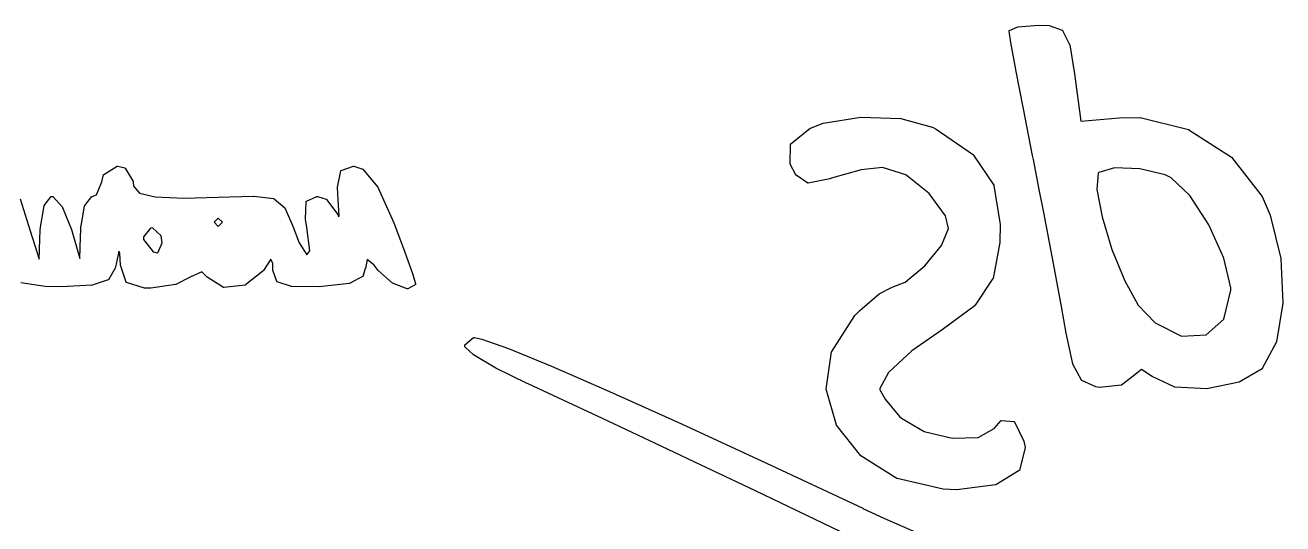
# Model space of a CAD drawing. Extents: x 133.5 to 163.5, y -124.9 to -84.2.
# Drawn here: x 146.67 to 157.23, y -117.06 to -112.87 of the extents above; entities that cross this region are included whole.
import ezdxf

# ---------------------------------------------------------------- set-up
doc = ezdxf.new("R2010")
doc.units = 0
doc.header["$MEASUREMENT"] = 0
doc.layers.add('BLACK', color=7, linetype='CONTINUOUS')

msp = doc.modelspace()

# ---------------------------------------------------------------- linework, layer by layer
at = {"layer": 'BLACK', "linetype": 'CONTINUOUS'}
for p, q in [((154.93, -112.917), (154.93, -112.916)), ((154.93, -112.916), (154.93, -112.916)), ((154.93, -112.916), (154.931, -112.916)), ((154.93, -112.918), (154.93, -112.917)), ((154.93, -112.917), (154.93, -112.917)), ((154.93, -112.917), (154.93, -112.917)), ((154.93, -112.917), (154.93, -112.917)), ((154.93, -112.919), (154.93, -112.918)), ((154.93, -112.918), (154.93, -112.918)), ((154.93, -112.918), (154.93, -112.918)), ((154.93, -112.918), (154.93, -112.918)), ((154.931, -112.916), (154.931, -112.915)), ((154.931, -112.915), (154.931, -112.915)), ((154.931, -112.915), (154.931, -112.915)), ((154.931, -112.915), (154.932, -112.915)), ((154.931, -112.916), (154.931, -112.916)), ((154.931, -112.916), (154.931, -112.916)), ((154.932, -112.915), (154.932, -112.914)), ((154.932, -112.914), (154.932, -112.914)), ((154.932, -112.914), (154.933, -112.914)), ((154.932, -112.915), (154.932, -112.915)), ((154.932, -112.915), (154.932, -112.915)), ((154.933, -112.914), (155.002, -112.883)), ((155.002, -112.883), (155.002, -112.883)), ((155.002, -112.883), (155.002, -112.883)), ((155.002, -112.883), (155.003, -112.883)), ((155.003, -112.883), (155.003, -112.883)), ((155.003, -112.883), (155.003, -112.883)), ((155.003, -112.883), (155.003, -112.883)), ((155.003, -112.883), (155.004, -112.883)), ((155.004, -112.883), (155.177, -112.869)), ((155.177, -112.869), (155.177, -112.869)), ((155.177, -112.869), (155.178, -112.869)), ((155.178, -112.869), (155.178, -112.869)), ((155.178, -112.869), (155.265, -112.872)), ((155.265, -112.872), (155.266, -112.872)), ((155.266, -112.872), (155.266, -112.872)), ((155.266, -112.872), (155.266, -112.872)), ((155.266, -112.872), (155.266, -112.872)), ((155.266, -112.872), (155.266, -112.872)), ((155.266, -112.872), (155.267, -112.872)), ((155.267, -112.872), (155.267, -112.872)), ((155.267, -112.872), (155.376, -112.911)), ((155.376, -112.911), (155.376, -112.911)), ((155.376, -112.911), (155.377, -112.911)), ((155.377, -112.911), (155.377, -112.911)), ((155.377, -112.911), (155.377, -112.911)), ((155.377, -112.911), (155.377, -112.911)), ((155.377, -112.911), (155.378, -112.911)), ((155.378, -112.911), (155.378, -112.912)), ((155.378, -112.912), (155.378, -112.912)), ((155.378, -112.912), (155.378, -112.912)), ((155.378, -112.912), (155.378, -112.912)), ((155.378, -112.912), (155.379, -112.912)), ((155.379, -112.912), (155.379, -112.912)), ((155.379, -112.912), (155.379, -112.912)), ((155.379, -112.912), (155.379, -112.913)), ((155.379, -112.913), (155.379, -112.913)), ((155.379, -112.913), (155.438, -113.032)), ((154.93, -112.92), (154.93, -112.919)), ((154.93, -112.919), (154.93, -112.919)), ((154.93, -112.919), (154.93, -112.919)), ((154.93, -112.919), (154.93, -112.919)), ((154.93, -112.919), (154.93, -112.919)), ((154.945, -113.015), (154.93, -112.92)), ((154.987, -113.243), (154.945, -113.015)), ((154.945, -113.015), (154.945, -113.015)), ((154.945, -113.015), (154.945, -113.015)), ((154.945, -113.015), (154.945, -113.015)), ((155.438, -113.032), (155.438, -113.032)), ((155.438, -113.032), (155.438, -113.033)), ((155.438, -113.033), (155.438, -113.033)), ((155.438, -113.033), (155.438, -113.033)), ((155.438, -113.033), (155.439, -113.033)), ((155.439, -113.033), (155.439, -113.034)), ((155.439, -113.034), (155.439, -113.034)), ((155.439, -113.034), (155.479, -113.278)), ((154.987, -113.244), (154.987, -113.243)), ((155.05, -113.571), (154.987, -113.244)), ((154.987, -113.244), (154.987, -113.244)), ((155.479, -113.278), (155.479, -113.278)), ((155.479, -113.278), (155.479, -113.278)), ((155.479, -113.278), (155.479, -113.278)), ((155.479, -113.278), (155.532, -113.677)), ((153.369, -113.694), (153.684, -113.643)), ((153.684, -113.643), (153.684, -113.643)), ((153.684, -113.643), (153.685, -113.643)), ((153.685, -113.643), (153.685, -113.643)), ((153.685, -113.643), (154.019, -113.654)), ((154.019, -113.654), (154.019, -113.654)), ((154.019, -113.654), (154.019, -113.654)), ((154.019, -113.654), (154.019, -113.654)), ((154.019, -113.654), (154.02, -113.654)), ((154.02, -113.654), (154.02, -113.654)), ((154.02, -113.654), (154.02, -113.654)), ((154.02, -113.654), (154.02, -113.654)), ((154.02, -113.654), (154.285, -113.726)), ((155.127, -113.965), (155.05, -113.571)), ((155.05, -113.571), (155.05, -113.571)), ((155.05, -113.571), (155.05, -113.571)), ((155.532, -113.677), (155.854, -113.647)), ((155.854, -113.647), (156.029, -113.645)), ((155.854, -113.647), (155.854, -113.647)), ((155.854, -113.647), (155.854, -113.647)), ((155.854, -113.647), (155.854, -113.647)), ((156.029, -113.645), (156.029, -113.645)), ((156.029, -113.645), (156.029, -113.645)), ((156.029, -113.645), (156.029, -113.645)), ((156.029, -113.645), (156.029, -113.645)), ((156.029, -113.645), (156.03, -113.645)), ((156.03, -113.645), (156.03, -113.645)), ((156.03, -113.645), (156.03, -113.645)), ((156.03, -113.645), (156.438, -113.747)), ((153.096, -113.865), (153.259, -113.735)), ((153.259, -113.735), (153.259, -113.735)), ((153.259, -113.735), (153.26, -113.735)), ((153.26, -113.735), (153.26, -113.735)), ((153.26, -113.735), (153.26, -113.735)), ((153.26, -113.735), (153.26, -113.735)), ((153.26, -113.735), (153.261, -113.735)), ((153.261, -113.735), (153.368, -113.694)), ((153.261, -113.735), (153.261, -113.735)), ((153.368, -113.694), (153.368, -113.694)), ((153.368, -113.694), (153.369, -113.694)), ((153.369, -113.694), (153.369, -113.694)), ((153.369, -113.694), (153.369, -113.694)), ((153.369, -113.694), (153.369, -113.694)), ((153.369, -113.694), (153.369, -113.694)), ((154.285, -113.726), (154.285, -113.726)), ((154.285, -113.726), (154.285, -113.726)), ((154.285, -113.726), (154.285, -113.726)), ((154.285, -113.726), (154.286, -113.727)), ((154.286, -113.727), (154.286, -113.727)), ((154.286, -113.727), (154.286, -113.727)), ((154.286, -113.727), (154.286, -113.727)), ((154.286, -113.727), (154.316, -113.743)), ((154.316, -113.743), (154.316, -113.743)), ((154.316, -113.743), (154.317, -113.743)), ((154.317, -113.743), (154.317, -113.743)), ((154.317, -113.743), (154.631, -113.96)), ((156.438, -113.747), (156.438, -113.747)), ((156.438, -113.747), (156.438, -113.747)), ((156.438, -113.747), (156.438, -113.747)), ((156.438, -113.747), (156.438, -113.747)), ((156.438, -113.747), (156.439, -113.747)), ((156.439, -113.747), (156.439, -113.747)), ((156.439, -113.747), (156.439, -113.748)), ((156.439, -113.748), (156.797, -113.978)), ((153.092, -114.036), (153.094, -113.869)), ((153.094, -113.867), (153.095, -113.866)), ((153.094, -113.868), (153.094, -113.867)), ((153.094, -113.867), (153.094, -113.867)), ((153.094, -113.867), (153.094, -113.867)), ((153.094, -113.867), (153.094, -113.867)), ((153.094, -113.867), (153.094, -113.867)), ((153.094, -113.869), (153.094, -113.868)), ((153.094, -113.868), (153.094, -113.868)), ((153.094, -113.868), (153.094, -113.868)), ((153.094, -113.868), (153.094, -113.868)), ((153.094, -113.869), (153.094, -113.869)), ((153.095, -113.866), (153.095, -113.865)), ((153.095, -113.865), (153.095, -113.865)), ((153.095, -113.865), (153.095, -113.865)), ((153.095, -113.865), (153.096, -113.865)), ((153.095, -113.866), (153.095, -113.866)), ((153.095, -113.866), (153.095, -113.866)), ((153.095, -113.866), (153.095, -113.866)), ((153.096, -113.865), (153.096, -113.865)), ((154.631, -113.96), (154.631, -113.96)), ((154.631, -113.96), (154.631, -113.96)), ((154.631, -113.96), (154.631, -113.96)), ((154.631, -113.96), (154.632, -113.96)), ((154.632, -113.96), (154.632, -113.96)), ((154.632, -113.96), (154.632, -113.961)), ((154.632, -113.961), (154.632, -113.961)), ((154.632, -113.961), (154.803, -114.215)), ((155.134, -113.999), (155.127, -113.965)), ((155.127, -113.965), (155.127, -113.965)), ((155.127, -113.965), (155.127, -113.965)), ((147.327, -114.123), (147.439, -114.055)), ((147.439, -114.055), (147.439, -114.055)), ((147.439, -114.055), (147.44, -114.055)), ((147.44, -114.055), (147.441, -114.054)), ((147.44, -114.055), (147.44, -114.055)), ((147.44, -114.055), (147.44, -114.055)), ((147.44, -114.055), (147.44, -114.055)), ((147.441, -114.054), (147.441, -114.054)), ((147.441, -114.054), (147.441, -114.054)), ((147.441, -114.054), (147.441, -114.054)), ((147.441, -114.054), (147.442, -114.054)), ((147.442, -114.054), (147.442, -114.054)), ((147.442, -114.054), (147.442, -114.054)), ((147.442, -114.054), (147.442, -114.054)), ((147.442, -114.054), (147.442, -114.054)), ((147.442, -114.054), (147.443, -114.054)), ((147.443, -114.054), (147.502, -114.069)), ((147.502, -114.069), (147.502, -114.069)), ((147.502, -114.069), (147.503, -114.069)), ((147.503, -114.069), (147.503, -114.07)), ((147.503, -114.07), (147.503, -114.07)), ((147.503, -114.07), (147.503, -114.07)), ((147.503, -114.07), (147.504, -114.07)), ((147.504, -114.07), (147.504, -114.07)), ((147.504, -114.07), (147.504, -114.07)), ((147.504, -114.07), (147.504, -114.07)), ((147.504, -114.07), (147.504, -114.07)), ((147.504, -114.07), (147.505, -114.071)), ((147.505, -114.071), (147.505, -114.071)), ((147.505, -114.071), (147.505, -114.071)), ((147.505, -114.071), (147.505, -114.071)), ((147.505, -114.071), (147.505, -114.072)), ((147.505, -114.072), (147.573, -114.184)), ((149.319, -114.091), (149.423, -114.055)), ((149.423, -114.055), (149.423, -114.055)), ((149.423, -114.055), (149.423, -114.055)), ((149.423, -114.055), (149.424, -114.055)), ((149.424, -114.055), (149.424, -114.054)), ((149.424, -114.054), (149.424, -114.054)), ((149.424, -114.054), (149.424, -114.054)), ((149.424, -114.054), (149.425, -114.054)), ((149.425, -114.054), (149.425, -114.054)), ((149.425, -114.054), (149.425, -114.054)), ((149.425, -114.054), (149.425, -114.054)), ((149.425, -114.054), (149.425, -114.054)), ((149.425, -114.054), (149.426, -114.054)), ((149.426, -114.054), (149.426, -114.055)), ((149.426, -114.055), (149.426, -114.055)), ((149.426, -114.055), (149.426, -114.055)), ((149.426, -114.055), (149.501, -114.079)), ((149.501, -114.079), (149.501, -114.079)), ((149.501, -114.079), (149.501, -114.079)), ((149.501, -114.079), (149.502, -114.079)), ((149.502, -114.079), (149.502, -114.079)), ((149.502, -114.079), (149.502, -114.079)), ((149.502, -114.079), (149.502, -114.079)), ((149.502, -114.079), (149.502, -114.079)), ((149.502, -114.079), (149.503, -114.079)), ((149.503, -114.079), (149.503, -114.08)), ((149.503, -114.08), (149.503, -114.08)), ((149.503, -114.08), (149.503, -114.08)), ((149.503, -114.08), (149.626, -114.229)), ((153.092, -114.037), (153.092, -114.036)), ((153.092, -114.036), (153.092, -114.036)), ((153.092, -114.036), (153.092, -114.036)), ((153.092, -114.036), (153.092, -114.036)), ((153.092, -114.036), (153.092, -114.036)), ((153.092, -114.038), (153.092, -114.037)), ((153.092, -114.037), (153.092, -114.037)), ((153.092, -114.037), (153.092, -114.037)), ((153.092, -114.037), (153.092, -114.037)), ((153.139, -114.128), (153.092, -114.038)), ((153.092, -114.038), (153.092, -114.038)), ((153.092, -114.038), (153.092, -114.038)), ((153.867, -114.064), (153.687, -114.086)), ((154.062, -114.128), (153.867, -114.064)), ((155.183, -114.25), (155.134, -113.999)), ((155.134, -113.999), (155.134, -113.999)), ((155.816, -114.067), (155.684, -114.108)), ((156.028, -114.076), (155.816, -114.067)), ((156.24, -114.128), (156.028, -114.076)), ((156.797, -113.978), (156.797, -113.978)), ((156.797, -113.978), (156.797, -113.978)), ((156.797, -113.978), (156.797, -113.978)), ((156.797, -113.978), (156.797, -113.978)), ((156.797, -113.978), (156.797, -113.978)), ((156.797, -113.978), (156.798, -113.978)), ((156.798, -113.978), (156.798, -113.979)), ((156.798, -113.979), (157.054, -114.308)), ((147.265, -114.295), (147.31, -114.185)), ((147.31, -114.185), (147.325, -114.126)), ((147.325, -114.125), (147.325, -114.124)), ((147.325, -114.124), (147.325, -114.124)), ((147.325, -114.124), (147.325, -114.124)), ((147.325, -114.124), (147.325, -114.124)), ((147.325, -114.124), (147.326, -114.124)), ((147.325, -114.126), (147.325, -114.125)), ((147.325, -114.125), (147.325, -114.125)), ((147.325, -114.125), (147.325, -114.125)), ((147.325, -114.125), (147.325, -114.125)), ((147.325, -114.126), (147.325, -114.126)), ((147.326, -114.124), (147.326, -114.123)), ((147.326, -114.123), (147.326, -114.123)), ((147.326, -114.123), (147.326, -114.123)), ((147.326, -114.123), (147.327, -114.123)), ((147.327, -114.123), (147.327, -114.123)), ((147.573, -114.184), (147.573, -114.184)), ((147.573, -114.184), (147.573, -114.184)), ((147.573, -114.184), (147.573, -114.184)), ((147.573, -114.184), (147.573, -114.184)), ((147.573, -114.184), (147.573, -114.185)), ((147.573, -114.185), (147.573, -114.185)), ((147.573, -114.185), (147.573, -114.185)), ((147.573, -114.185), (147.574, -114.185)), ((147.574, -114.185), (147.574, -114.186)), ((147.574, -114.186), (147.574, -114.186)), ((147.574, -114.186), (147.574, -114.186)), ((147.574, -114.186), (147.577, -114.221)), ((149.288, -114.231), (149.316, -114.094)), ((149.316, -114.094), (149.316, -114.093)), ((149.316, -114.093), (149.316, -114.093)), ((149.316, -114.093), (149.316, -114.093)), ((149.316, -114.093), (149.317, -114.093)), ((149.316, -114.094), (149.316, -114.094)), ((149.316, -114.094), (149.316, -114.094)), ((149.316, -114.094), (149.316, -114.094)), ((149.316, -114.094), (149.316, -114.094)), ((149.317, -114.092), (149.318, -114.091)), ((149.317, -114.093), (149.317, -114.092)), ((149.317, -114.092), (149.317, -114.092)), ((149.317, -114.092), (149.317, -114.092)), ((149.317, -114.092), (149.317, -114.092)), ((149.317, -114.092), (149.317, -114.092)), ((149.317, -114.092), (149.317, -114.092)), ((149.318, -114.091), (149.318, -114.091)), ((149.318, -114.091), (149.318, -114.091)), ((149.318, -114.091), (149.318, -114.091)), ((149.318, -114.091), (149.318, -114.091)), ((149.318, -114.091), (149.319, -114.091)), ((149.319, -114.091), (149.319, -114.091)), ((149.319, -114.091), (149.319, -114.091)), ((149.319, -114.091), (149.319, -114.091)), ((153.14, -114.129), (153.139, -114.128)), ((153.14, -114.13), (153.14, -114.129)), ((153.14, -114.129), (153.14, -114.129)), ((153.14, -114.129), (153.14, -114.129)), ((153.14, -114.129), (153.14, -114.129)), ((153.14, -114.129), (153.14, -114.129)), ((153.141, -114.13), (153.14, -114.13)), ((153.14, -114.13), (153.14, -114.13)), ((153.24, -114.196), (153.141, -114.13)), ((153.141, -114.13), (153.141, -114.13)), ((153.141, -114.13), (153.141, -114.13)), ((153.141, -114.13), (153.141, -114.13)), ((153.424, -114.16), (153.243, -114.197)), ((153.446, -114.152), (153.424, -114.16)), ((153.424, -114.16), (153.424, -114.16)), ((153.424, -114.16), (153.424, -114.16)), ((153.424, -114.16), (153.424, -114.16)), ((153.687, -114.086), (153.446, -114.152)), ((154.259, -114.283), (154.062, -114.128)), ((155.679, -114.114), (155.668, -114.249)), ((155.684, -114.108), (155.679, -114.114)), ((156.292, -114.151), (156.24, -114.128)), ((156.449, -114.3), (156.292, -114.151)), ((147.577, -114.221), (147.627, -114.28)), ((147.627, -114.28), (147.757, -114.313)), ((149.288, -114.232), (149.288, -114.231)), ((149.288, -114.231), (149.288, -114.231)), ((149.288, -114.231), (149.288, -114.231)), ((149.288, -114.231), (149.288, -114.231)), ((149.294, -114.335), (149.288, -114.232)), ((149.288, -114.232), (149.288, -114.232)), ((149.288, -114.232), (149.288, -114.232)), ((149.288, -114.232), (149.288, -114.232)), ((149.626, -114.229), (149.626, -114.229)), ((149.626, -114.229), (149.627, -114.229)), ((149.627, -114.229), (149.627, -114.23)), ((149.627, -114.23), (149.627, -114.23)), ((149.627, -114.23), (149.627, -114.23)), ((149.627, -114.23), (149.627, -114.23)), ((149.627, -114.23), (149.627, -114.23)), ((149.627, -114.23), (149.763, -114.53)), ((153.241, -114.197), (153.24, -114.196)), ((153.24, -114.196), (153.24, -114.196)), ((153.24, -114.196), (153.24, -114.196)), ((153.24, -114.196), (153.24, -114.196)), ((153.24, -114.196), (153.24, -114.196)), ((153.242, -114.197), (153.241, -114.197)), ((153.241, -114.197), (153.241, -114.197)), ((153.241, -114.197), (153.241, -114.197)), ((153.241, -114.197), (153.241, -114.197)), ((153.243, -114.197), (153.242, -114.197)), ((153.242, -114.197), (153.242, -114.197)), ((153.242, -114.197), (153.242, -114.197)), ((153.242, -114.197), (153.242, -114.197)), ((153.243, -114.197), (153.243, -114.197)), ((153.243, -114.197), (153.243, -114.197)), ((154.395, -114.472), (154.259, -114.283)), ((154.803, -114.215), (154.803, -114.215)), ((154.803, -114.215), (154.803, -114.215)), ((154.803, -114.215), (154.803, -114.216)), ((154.803, -114.216), (154.803, -114.216)), ((154.803, -114.216), (154.803, -114.216)), ((154.803, -114.216), (154.803, -114.216)), ((154.803, -114.216), (154.803, -114.216)), ((154.803, -114.216), (154.803, -114.217)), ((154.803, -114.217), (154.803, -114.217)), ((154.803, -114.217), (154.803, -114.217)), ((154.803, -114.217), (154.803, -114.217)), ((154.803, -114.217), (154.855, -114.545)), ((155.221, -114.444), (155.183, -114.25)), ((155.183, -114.25), (155.183, -114.25)), ((155.668, -114.249), (155.712, -114.48)), ((146.623, -114.329), (146.708, -114.596)), ((146.794, -114.567), (146.826, -114.387)), ((146.826, -114.386), (146.826, -114.385)), ((146.826, -114.385), (146.826, -114.385)), ((146.826, -114.385), (146.826, -114.385)), ((146.826, -114.385), (146.826, -114.385)), ((146.826, -114.385), (146.827, -114.385)), ((146.826, -114.387), (146.826, -114.386)), ((146.826, -114.386), (146.826, -114.386)), ((146.826, -114.386), (146.826, -114.386)), ((146.826, -114.386), (146.826, -114.386)), ((146.826, -114.387), (146.826, -114.387)), ((146.827, -114.384), (146.885, -114.31)), ((146.827, -114.385), (146.827, -114.384)), ((146.885, -114.31), (146.886, -114.309)), ((146.885, -114.31), (146.885, -114.31)), ((146.885, -114.31), (146.885, -114.31)), ((146.885, -114.31), (146.885, -114.31)), ((146.885, -114.31), (146.885, -114.31)), ((146.886, -114.309), (146.886, -114.309)), ((146.886, -114.309), (146.886, -114.309)), ((146.886, -114.309), (146.886, -114.309)), ((146.886, -114.309), (146.887, -114.309)), ((146.887, -114.309), (146.887, -114.309)), ((146.887, -114.309), (146.887, -114.309)), ((146.887, -114.309), (146.887, -114.309)), ((146.887, -114.309), (146.887, -114.309)), ((146.887, -114.309), (146.888, -114.309)), ((146.888, -114.309), (146.888, -114.308)), ((146.888, -114.308), (146.888, -114.308)), ((146.888, -114.308), (146.888, -114.308)), ((146.888, -114.308), (146.889, -114.308)), ((146.889, -114.308), (146.889, -114.308)), ((146.889, -114.308), (146.889, -114.308)), ((146.889, -114.308), (146.889, -114.308)), ((146.889, -114.308), (146.889, -114.308)), ((146.889, -114.308), (146.89, -114.308)), ((146.89, -114.308), (146.898, -114.31)), ((146.898, -114.31), (146.898, -114.31)), ((146.898, -114.31), (146.898, -114.31)), ((146.898, -114.31), (146.898, -114.31)), ((146.898, -114.31), (146.898, -114.31)), ((146.898, -114.31), (146.899, -114.31)), ((146.899, -114.31), (146.899, -114.31)), ((146.899, -114.31), (146.899, -114.31)), ((146.899, -114.31), (146.899, -114.31)), ((146.899, -114.31), (146.899, -114.31)), ((146.899, -114.31), (146.9, -114.31)), ((146.9, -114.31), (146.9, -114.311)), ((146.9, -114.311), (146.9, -114.311)), ((146.9, -114.311), (146.9, -114.311)), ((146.9, -114.311), (146.9, -114.311)), ((146.9, -114.311), (146.901, -114.311)), ((146.901, -114.311), (146.979, -114.399)), ((147.141, -114.524), (147.165, -114.387)), ((147.165, -114.387), (147.165, -114.386)), ((147.165, -114.386), (147.165, -114.386)), ((147.165, -114.386), (147.166, -114.386)), ((147.165, -114.387), (147.165, -114.387)), ((147.166, -114.384), (147.226, -114.31)), ((147.166, -114.385), (147.166, -114.384)), ((147.166, -114.386), (147.166, -114.385)), ((147.166, -114.385), (147.166, -114.385)), ((147.166, -114.385), (147.166, -114.385)), ((147.166, -114.385), (147.166, -114.385)), ((147.166, -114.385), (147.166, -114.385)), ((147.166, -114.386), (147.166, -114.386)), ((147.226, -114.31), (147.226, -114.31)), ((147.226, -114.31), (147.226, -114.31)), ((147.226, -114.31), (147.227, -114.31)), ((147.227, -114.31), (147.227, -114.309)), ((147.227, -114.309), (147.227, -114.309)), ((147.227, -114.309), (147.227, -114.309)), ((147.227, -114.309), (147.228, -114.309)), ((147.227, -114.31), (147.227, -114.31)), ((147.228, -114.309), (147.265, -114.295)), ((147.228, -114.309), (147.228, -114.309)), ((147.228, -114.309), (147.228, -114.309)), ((147.228, -114.309), (147.228, -114.309)), ((147.757, -114.313), (148, -114.322)), ((148, -114.322), (148.383, -114.312)), ((148.383, -114.312), (148.585, -114.307)), ((148.383, -114.312), (148.383, -114.312)), ((148.383, -114.312), (148.383, -114.312)), ((148.585, -114.307), (148.585, -114.307)), ((148.585, -114.307), (148.585, -114.307)), ((148.585, -114.307), (148.586, -114.307)), ((148.586, -114.307), (148.754, -114.327)), ((148.754, -114.327), (148.754, -114.327)), ((148.754, -114.327), (148.754, -114.327)), ((148.754, -114.327), (148.754, -114.327)), ((148.754, -114.327), (148.755, -114.327)), ((148.755, -114.327), (148.755, -114.327)), ((148.755, -114.327), (148.755, -114.328)), ((148.755, -114.328), (148.755, -114.328)), ((148.755, -114.328), (148.755, -114.328)), ((148.755, -114.328), (148.755, -114.328)), ((148.755, -114.328), (148.756, -114.328)), ((148.756, -114.328), (148.756, -114.328)), ((148.756, -114.328), (148.846, -114.403)), ((149.021, -114.499), (149.026, -114.353)), ((149.026, -114.352), (149.027, -114.351)), ((149.026, -114.353), (149.026, -114.352)), ((149.026, -114.352), (149.026, -114.352)), ((149.026, -114.352), (149.026, -114.352)), ((149.026, -114.352), (149.026, -114.352)), ((149.026, -114.352), (149.026, -114.352)), ((149.026, -114.353), (149.026, -114.353)), ((149.026, -114.353), (149.026, -114.353)), ((149.026, -114.353), (149.026, -114.353)), ((149.027, -114.351), (149.027, -114.35)), ((149.027, -114.35), (149.027, -114.35)), ((149.027, -114.35), (149.027, -114.35)), ((149.027, -114.35), (149.028, -114.35)), ((149.027, -114.351), (149.027, -114.351)), ((149.027, -114.351), (149.027, -114.351)), ((149.027, -114.351), (149.027, -114.351)), ((149.028, -114.35), (149.028, -114.349)), ((149.028, -114.349), (149.028, -114.349)), ((149.028, -114.349), (149.029, -114.349)), ((149.028, -114.35), (149.028, -114.35)), ((149.028, -114.35), (149.028, -114.35)), ((149.029, -114.349), (149.116, -114.309)), ((149.029, -114.349), (149.029, -114.349)), ((149.029, -114.349), (149.029, -114.349)), ((149.116, -114.309), (149.117, -114.309)), ((149.117, -114.309), (149.117, -114.308)), ((149.117, -114.308), (149.118, -114.308)), ((149.117, -114.309), (149.117, -114.309)), ((149.117, -114.309), (149.117, -114.309)), ((149.117, -114.309), (149.117, -114.309)), ((149.118, -114.308), (149.118, -114.308)), ((149.118, -114.308), (149.118, -114.308)), ((149.118, -114.308), (149.118, -114.308)), ((149.118, -114.308), (149.119, -114.308)), ((149.119, -114.308), (149.119, -114.308)), ((149.119, -114.308), (149.119, -114.308)), ((149.119, -114.308), (149.119, -114.308)), ((149.119, -114.308), (149.12, -114.308)), ((149.12, -114.308), (149.12, -114.309)), ((149.12, -114.309), (149.195, -114.331)), ((149.195, -114.331), (149.195, -114.331)), ((149.195, -114.331), (149.195, -114.331)), ((149.195, -114.331), (149.195, -114.331)), ((149.195, -114.331), (149.195, -114.331)), ((149.195, -114.331), (149.196, -114.331)), ((149.196, -114.331), (149.196, -114.331)), ((149.196, -114.331), (149.196, -114.331)), ((149.196, -114.331), (149.196, -114.332)), ((149.196, -114.332), (149.197, -114.332)), ((149.197, -114.332), (149.197, -114.332)), ((149.197, -114.332), (149.197, -114.332)), ((149.197, -114.332), (149.197, -114.332)), ((149.197, -114.332), (149.197, -114.332)), ((149.197, -114.332), (149.197, -114.333)), ((149.197, -114.333), (149.197, -114.333)), ((149.197, -114.333), (149.292, -114.459)), ((149.302, -114.474), (149.294, -114.335)), ((149.294, -114.335), (149.294, -114.335)), ((156.608, -114.547), (156.449, -114.3)), ((157.054, -114.308), (157.054, -114.308)), ((157.054, -114.308), (157.054, -114.308)), ((157.054, -114.308), (157.054, -114.308)), ((157.054, -114.308), (157.054, -114.309)), ((157.054, -114.309), (157.055, -114.309)), ((157.055, -114.309), (157.055, -114.309)), ((157.055, -114.309), (157.055, -114.309)), ((157.055, -114.309), (157.122, -114.466)), ((146.979, -114.399), (146.979, -114.4)), ((146.979, -114.4), (146.979, -114.4)), ((146.979, -114.4), (146.979, -114.4)), ((146.979, -114.4), (146.98, -114.4)), ((146.98, -114.4), (146.98, -114.4)), ((146.98, -114.4), (146.98, -114.401)), ((146.98, -114.401), (146.98, -114.401)), ((146.98, -114.401), (147.055, -114.587)), ((148.288, -114.49), (148.253, -114.525)), ((148.324, -114.525), (148.288, -114.49)), ((148.846, -114.403), (148.846, -114.403)), ((148.846, -114.403), (148.847, -114.403)), ((148.847, -114.403), (148.847, -114.403)), ((148.847, -114.403), (148.847, -114.404)), ((148.847, -114.404), (148.847, -114.404)), ((148.847, -114.404), (148.847, -114.404)), ((148.847, -114.404), (148.847, -114.404)), ((148.847, -114.404), (148.847, -114.404)), ((148.847, -114.404), (148.848, -114.405)), ((148.848, -114.405), (148.848, -114.405)), ((148.848, -114.405), (148.848, -114.405)), ((148.848, -114.405), (148.913, -114.558)), ((149.021, -114.5), (149.021, -114.499)), ((149.021, -114.499), (149.021, -114.499)), ((149.021, -114.499), (149.021, -114.499)), ((149.033, -114.568), (149.021, -114.5)), ((149.021, -114.5), (149.021, -114.5)), ((149.021, -114.5), (149.021, -114.5)), ((149.021, -114.5), (149.021, -114.5)), ((149.021, -114.5), (149.021, -114.5)), ((149.292, -114.459), (149.292, -114.459)), ((149.292, -114.459), (149.292, -114.459)), ((149.292, -114.459), (149.292, -114.459)), ((149.292, -114.459), (149.292, -114.459)), ((149.292, -114.459), (149.292, -114.459)), ((149.292, -114.459), (149.292, -114.46)), ((149.292, -114.46), (149.293, -114.46)), ((149.293, -114.46), (149.297, -114.476)), ((149.297, -114.476), (149.302, -114.474)), ((154.421, -114.579), (154.395, -114.472)), ((155.302, -114.872), (155.221, -114.444)), ((155.221, -114.444), (155.221, -114.444)), ((155.712, -114.48), (155.794, -114.754)), ((157.122, -114.466), (157.122, -114.466)), ((157.122, -114.466), (157.122, -114.467)), ((157.122, -114.467), (157.122, -114.467)), ((157.122, -114.467), (157.211, -114.831)), ((146.708, -114.596), (146.708, -114.596)), ((146.708, -114.596), (146.785, -114.835)), ((146.785, -114.835), (146.793, -114.588)), ((146.793, -114.588), (146.794, -114.568)), ((146.793, -114.588), (146.793, -114.588)), ((146.793, -114.588), (146.793, -114.588)), ((146.794, -114.568), (146.794, -114.567)), ((146.794, -114.567), (146.794, -114.567)), ((146.794, -114.568), (146.794, -114.568)), ((147.055, -114.587), (147.055, -114.587)), ((147.055, -114.587), (147.055, -114.587)), ((147.055, -114.587), (147.055, -114.587)), ((147.055, -114.587), (147.126, -114.831)), ((147.131, -114.647), (147.133, -114.588)), ((147.133, -114.588), (147.134, -114.568)), ((147.133, -114.588), (147.133, -114.588)), ((147.133, -114.588), (147.133, -114.588)), ((147.134, -114.567), (147.141, -114.524)), ((147.134, -114.568), (147.134, -114.567)), ((147.134, -114.567), (147.134, -114.567)), ((147.134, -114.568), (147.134, -114.568)), ((147.141, -114.524), (147.141, -114.524)), ((147.141, -114.524), (147.141, -114.524)), ((147.72, -114.574), (147.659, -114.649)), ((147.736, -114.573), (147.72, -114.574)), ((147.808, -114.639), (147.736, -114.573)), ((148.253, -114.525), (148.288, -114.56)), ((148.288, -114.56), (148.324, -114.525)), ((148.913, -114.558), (148.913, -114.558)), ((148.913, -114.558), (148.913, -114.558)), ((148.913, -114.558), (148.913, -114.558)), ((148.913, -114.558), (148.967, -114.697)), ((149.056, -114.764), (149.033, -114.568)), ((149.763, -114.53), (149.763, -114.531)), ((149.763, -114.531), (149.763, -114.531)), ((149.763, -114.531), (149.763, -114.531)), ((149.763, -114.531), (149.844, -114.746)), ((154.362, -114.721), (154.421, -114.579)), ((154.855, -114.545), (154.851, -114.693)), ((154.855, -114.545), (154.855, -114.545)), ((154.855, -114.545), (154.855, -114.545)), ((154.855, -114.545), (154.855, -114.545)), ((156.734, -114.828), (156.608, -114.547)), ((147.126, -114.831), (147.131, -114.647)), ((147.131, -114.647), (147.131, -114.647)), ((147.659, -114.649), (147.661, -114.669)), ((147.661, -114.669), (147.741, -114.774)), ((147.779, -114.781), (147.817, -114.699)), ((147.817, -114.699), (147.808, -114.639)), ((148.967, -114.697), (149.032, -114.8)), ((154.851, -114.694), (154.795, -114.997)), ((154.851, -114.693), (154.851, -114.693)), ((154.851, -114.693), (154.851, -114.694)), ((154.851, -114.694), (154.851, -114.694)), ((147.454, -114.768), (147.43, -114.878)), ((147.461, -114.788), (147.454, -114.768)), ((147.467, -114.885), (147.461, -114.788)), ((147.741, -114.774), (147.779, -114.781)), ((149.032, -114.8), (149.056, -114.764)), ((149.844, -114.746), (149.844, -114.746)), ((149.844, -114.746), (149.844, -114.746)), ((149.844, -114.746), (149.916, -114.948)), ((154.221, -114.891), (154.362, -114.721)), ((155.794, -114.754), (155.901, -115.018)), ((147.422, -114.912), (147.365, -115.008)), ((147.423, -114.911), (147.422, -114.912)), ((147.422, -114.912), (147.422, -114.912)), ((147.422, -114.912), (147.422, -114.912)), ((147.422, -114.912), (147.422, -114.912)), ((147.422, -114.912), (147.422, -114.912)), ((147.43, -114.878), (147.423, -114.911)), ((147.423, -114.911), (147.423, -114.911)), ((147.423, -114.911), (147.423, -114.911)), ((147.43, -114.878), (147.43, -114.878)), ((147.468, -114.885), (147.467, -114.885)), ((147.467, -114.885), (147.467, -114.885)), ((147.468, -114.886), (147.468, -114.885)), ((147.515, -115.029), (147.468, -114.886)), ((147.468, -114.886), (147.468, -114.886)), ((147.468, -114.886), (147.468, -114.886)), ((147.468, -114.886), (147.468, -114.886)), ((147.468, -114.886), (147.468, -114.886)), ((148.729, -114.835), (148.667, -114.93)), ((148.745, -114.871), (148.729, -114.835)), ((148.746, -114.928), (148.745, -114.871)), ((149.523, -114.915), (149.506, -114.974)), ((149.524, -114.915), (149.523, -114.915)), ((149.538, -114.839), (149.524, -114.914)), ((149.524, -114.914), (149.524, -114.914)), ((149.524, -114.914), (149.524, -114.915)), ((149.596, -114.886), (149.538, -114.839)), ((149.63, -114.93), (149.596, -114.886)), ((154.057, -115.028), (154.221, -114.891)), ((155.369, -115.232), (155.302, -114.872)), ((155.302, -114.872), (155.302, -114.872)), ((156.792, -115.075), (156.734, -114.828)), ((157.211, -114.831), (157.211, -114.831)), ((157.211, -114.831), (157.211, -114.832)), ((157.211, -114.832), (157.211, -114.832)), ((157.211, -114.832), (157.229, -115.203)), ((147.362, -115.01), (147.229, -115.055)), ((147.363, -115.01), (147.362, -115.01)), ((147.362, -115.01), (147.362, -115.01)), ((147.364, -115.01), (147.363, -115.01)), ((147.363, -115.01), (147.363, -115.01)), ((147.363, -115.01), (147.363, -115.01)), ((147.363, -115.01), (147.363, -115.01)), ((147.365, -115.009), (147.364, -115.009)), ((147.364, -115.009), (147.364, -115.009)), ((147.364, -115.009), (147.364, -115.009)), ((147.364, -115.009), (147.364, -115.009)), ((147.364, -115.009), (147.364, -115.009)), ((147.364, -115.009), (147.364, -115.01)), ((147.365, -115.008), (147.365, -115.008)), ((147.365, -115.008), (147.365, -115.008)), ((147.365, -115.008), (147.365, -115.009)), ((147.516, -115.029), (147.515, -115.029)), ((147.515, -115.029), (147.515, -115.029)), ((147.516, -115.03), (147.516, -115.029)), ((147.516, -115.029), (147.516, -115.029)), ((147.516, -115.031), (147.516, -115.03)), ((147.516, -115.03), (147.516, -115.03)), ((147.516, -115.03), (147.516, -115.03)), ((147.516, -115.03), (147.516, -115.03)), ((147.516, -115.03), (147.516, -115.03)), ((147.517, -115.031), (147.516, -115.031)), ((147.518, -115.031), (147.517, -115.031)), ((147.517, -115.031), (147.517, -115.031)), ((147.517, -115.031), (147.517, -115.031)), ((147.517, -115.031), (147.517, -115.031)), ((147.518, -115.032), (147.518, -115.031)), ((148.052, -114.988), (147.931, -115.049)), ((148.151, -114.943), (148.052, -114.988)), ((148.196, -114.987), (148.151, -114.943)), ((148.196, -114.988), (148.196, -114.987)), ((148.196, -114.987), (148.196, -114.987)), ((148.196, -114.987), (148.196, -114.987)), ((148.196, -114.987), (148.196, -114.987)), ((148.196, -114.987), (148.196, -114.987)), ((148.196, -114.987), (148.196, -114.987)), ((148.196, -114.987), (148.196, -114.987)), ((148.332, -115.073), (148.196, -114.988)), ((148.662, -114.937), (148.518, -115.052)), ((148.663, -114.936), (148.662, -114.937)), ((148.662, -114.937), (148.662, -114.937)), ((148.667, -114.93), (148.663, -114.936)), ((148.663, -114.936), (148.663, -114.936)), ((148.663, -114.936), (148.663, -114.936)), ((148.663, -114.936), (148.663, -114.936)), ((148.663, -114.936), (148.663, -114.936)), ((148.663, -114.936), (148.663, -114.936)), ((148.747, -114.929), (148.746, -114.928)), ((148.746, -114.928), (148.746, -114.928)), ((148.746, -114.928), (148.746, -114.928)), ((148.779, -115.022), (148.747, -114.929)), ((148.747, -114.929), (148.747, -114.929)), ((148.747, -114.929), (148.747, -114.929)), ((148.747, -114.929), (148.747, -114.929)), ((148.747, -114.929), (148.747, -114.929)), ((148.779, -115.023), (148.779, -115.022)), ((148.78, -115.023), (148.779, -115.023)), ((148.779, -115.023), (148.779, -115.023)), ((148.779, -115.023), (148.779, -115.023)), ((148.78, -115.024), (148.78, -115.023)), ((148.78, -115.023), (148.78, -115.023)), ((148.781, -115.024), (148.78, -115.024)), ((148.78, -115.024), (148.78, -115.024)), ((148.78, -115.024), (148.78, -115.024)), ((148.78, -115.024), (148.78, -115.024)), ((148.781, -115.025), (148.781, -115.024)), ((148.782, -115.025), (148.781, -115.025)), ((148.781, -115.025), (148.781, -115.025)), ((148.781, -115.025), (148.781, -115.025)), ((148.781, -115.025), (148.781, -115.025)), ((148.781, -115.025), (148.781, -115.025)), ((148.902, -115.065), (148.782, -115.025)), ((148.782, -115.025), (148.782, -115.025)), ((148.782, -115.025), (148.782, -115.025)), ((148.782, -115.025), (148.782, -115.025)), ((149.504, -114.977), (149.389, -115.04)), ((149.505, -114.976), (149.504, -114.976)), ((149.504, -114.976), (149.504, -114.977)), ((149.506, -114.975), (149.505, -114.976)), ((149.505, -114.976), (149.505, -114.976)), ((149.505, -114.976), (149.505, -114.976)), ((149.505, -114.976), (149.505, -114.976)), ((149.505, -114.976), (149.505, -114.976)), ((149.505, -114.976), (149.505, -114.976)), ((149.505, -114.976), (149.505, -114.976)), ((149.506, -114.974), (149.506, -114.974)), ((149.506, -114.974), (149.506, -114.974)), ((149.506, -114.974), (149.506, -114.974)), ((149.506, -114.974), (149.506, -114.974)), ((149.506, -114.974), (149.506, -114.974)), ((149.506, -114.974), (149.506, -114.975)), ((149.506, -114.975), (149.506, -114.975)), ((149.506, -114.975), (149.506, -114.975)), ((149.506, -114.975), (149.506, -114.975)), ((149.63, -114.931), (149.63, -114.93)), ((149.631, -114.931), (149.63, -114.931)), ((149.63, -114.931), (149.63, -114.931)), ((149.75, -115.037), (149.631, -114.931)), ((149.916, -114.948), (149.916, -114.948)), ((149.916, -114.948), (149.916, -114.948)), ((149.916, -114.948), (149.916, -114.948)), ((149.916, -114.948), (149.944, -115.039)), ((153.948, -115.071), (154.057, -115.028)), ((154.794, -114.999), (154.645, -115.223)), ((154.795, -114.999), (154.794, -114.999)), ((154.794, -114.999), (154.794, -114.999)), ((154.794, -114.999), (154.794, -114.999)), ((154.795, -114.997), (154.795, -114.997)), ((154.795, -114.997), (154.795, -114.997)), ((154.795, -114.997), (154.795, -114.997)), ((154.795, -114.997), (154.795, -114.998)), ((154.795, -114.998), (154.795, -114.998)), ((154.795, -114.998), (154.795, -114.998)), ((154.795, -114.998), (154.795, -114.998)), ((154.795, -114.998), (154.795, -114.999)), ((155.901, -115.018), (156.015, -115.221)), ((146.833, -115.064), (146.629, -115.034)), ((146.971, -115.067), (146.833, -115.064)), ((146.833, -115.064), (146.833, -115.064)), ((146.833, -115.064), (146.833, -115.064)), ((146.833, -115.064), (146.833, -115.064)), ((147.227, -115.055), (146.971, -115.067)), ((146.971, -115.067), (146.971, -115.067)), ((146.971, -115.067), (146.971, -115.067)), ((146.971, -115.067), (146.971, -115.067)), ((147.228, -115.055), (147.227, -115.055)), ((147.229, -115.055), (147.228, -115.055)), ((147.228, -115.055), (147.228, -115.055)), ((147.228, -115.055), (147.228, -115.055)), ((147.228, -115.055), (147.228, -115.055)), ((147.229, -115.055), (147.229, -115.055)), ((147.229, -115.055), (147.229, -115.055)), ((147.669, -115.079), (147.518, -115.032)), ((147.518, -115.032), (147.518, -115.032)), ((147.518, -115.032), (147.518, -115.032)), ((147.518, -115.032), (147.518, -115.032)), ((147.518, -115.032), (147.518, -115.032)), ((147.67, -115.079), (147.669, -115.079)), ((147.669, -115.079), (147.669, -115.079)), ((147.669, -115.079), (147.669, -115.079)), ((147.669, -115.079), (147.669, -115.079)), ((147.721, -115.08), (147.67, -115.079)), ((147.67, -115.079), (147.67, -115.079)), ((147.67, -115.079), (147.67, -115.079)), ((147.67, -115.079), (147.67, -115.079)), ((147.722, -115.08), (147.721, -115.08)), ((147.721, -115.08), (147.721, -115.08)), ((147.929, -115.049), (147.722, -115.08)), ((147.722, -115.08), (147.722, -115.08)), ((147.93, -115.049), (147.929, -115.049)), ((147.931, -115.049), (147.93, -115.049)), ((147.93, -115.049), (147.93, -115.049)), ((147.93, -115.049), (147.93, -115.049)), ((147.93, -115.049), (147.93, -115.049)), ((147.93, -115.049), (147.93, -115.049)), ((147.931, -115.049), (147.931, -115.049)), ((148.333, -115.073), (148.332, -115.073)), ((148.332, -115.073), (148.332, -115.073)), ((148.334, -115.073), (148.333, -115.073)), ((148.333, -115.073), (148.333, -115.073)), ((148.333, -115.073), (148.333, -115.073)), ((148.333, -115.073), (148.333, -115.073)), ((148.335, -115.073), (148.334, -115.073)), ((148.334, -115.073), (148.334, -115.073)), ((148.334, -115.073), (148.334, -115.073)), ((148.334, -115.073), (148.334, -115.073)), ((148.336, -115.073), (148.335, -115.073)), ((148.335, -115.073), (148.335, -115.073)), ((148.335, -115.073), (148.335, -115.073)), ((148.335, -115.073), (148.335, -115.073)), ((148.335, -115.073), (148.335, -115.073)), ((148.516, -115.053), (148.336, -115.073)), ((148.517, -115.053), (148.516, -115.053)), ((148.516, -115.053), (148.516, -115.053)), ((148.516, -115.053), (148.516, -115.053)), ((148.518, -115.053), (148.517, -115.053)), ((148.517, -115.053), (148.517, -115.053)), ((148.517, -115.053), (148.517, -115.053)), ((148.517, -115.053), (148.517, -115.053)), ((148.517, -115.053), (148.517, -115.053)), ((148.517, -115.053), (148.517, -115.053)), ((148.518, -115.052), (148.518, -115.052)), ((148.518, -115.052), (148.518, -115.053)), ((148.903, -115.065), (148.902, -115.065)), ((148.904, -115.065), (148.903, -115.065)), ((148.903, -115.065), (148.903, -115.065)), ((148.903, -115.065), (148.903, -115.065)), ((148.903, -115.065), (148.903, -115.065)), ((149.135, -115.067), (148.904, -115.065)), ((148.904, -115.065), (148.904, -115.065)), ((148.904, -115.065), (148.904, -115.065)), ((149.136, -115.067), (149.135, -115.067)), ((149.135, -115.067), (149.135, -115.067)), ((149.135, -115.067), (149.135, -115.067)), ((149.387, -115.041), (149.136, -115.067)), ((149.388, -115.04), (149.387, -115.041)), ((149.387, -115.041), (149.387, -115.041)), ((149.387, -115.041), (149.387, -115.041)), ((149.387, -115.041), (149.387, -115.041)), ((149.389, -115.04), (149.388, -115.04)), ((149.388, -115.04), (149.388, -115.04)), ((149.388, -115.04), (149.388, -115.04)), ((149.388, -115.04), (149.388, -115.04)), ((149.389, -115.04), (149.389, -115.04)), ((149.751, -115.037), (149.75, -115.037)), ((149.751, -115.038), (149.751, -115.037)), ((149.752, -115.038), (149.751, -115.038)), ((149.751, -115.038), (149.751, -115.038)), ((149.751, -115.038), (149.751, -115.038)), ((149.751, -115.038), (149.751, -115.038)), ((149.875, -115.086), (149.752, -115.038)), ((149.752, -115.038), (149.752, -115.038)), ((149.876, -115.086), (149.875, -115.086)), ((149.875, -115.086), (149.875, -115.086)), ((149.875, -115.086), (149.875, -115.086)), ((149.877, -115.086), (149.876, -115.086)), ((149.876, -115.086), (149.876, -115.086)), ((149.876, -115.086), (149.876, -115.086)), ((149.876, -115.086), (149.876, -115.086)), ((149.878, -115.086), (149.877, -115.086)), ((149.877, -115.086), (149.877, -115.086)), ((149.877, -115.086), (149.877, -115.086)), ((149.877, -115.086), (149.877, -115.086)), ((149.879, -115.086), (149.878, -115.086)), ((149.878, -115.086), (149.878, -115.086)), ((149.878, -115.086), (149.878, -115.086)), ((149.878, -115.086), (149.878, -115.086)), ((149.941, -115.052), (149.879, -115.086)), ((149.879, -115.086), (149.879, -115.086)), ((149.879, -115.086), (149.879, -115.086)), ((149.879, -115.086), (149.879, -115.086)), ((149.879, -115.086), (149.879, -115.086)), ((149.942, -115.052), (149.941, -115.052)), ((149.941, -115.052), (149.941, -115.052)), ((149.941, -115.052), (149.941, -115.052)), ((149.943, -115.051), (149.942, -115.051)), ((149.942, -115.051), (149.942, -115.051)), ((149.942, -115.051), (149.942, -115.051)), ((149.942, -115.051), (149.942, -115.052)), ((149.944, -115.049), (149.943, -115.05)), ((149.943, -115.05), (149.943, -115.05)), ((149.943, -115.05), (149.943, -115.05)), ((149.943, -115.05), (149.943, -115.05)), ((149.943, -115.05), (149.943, -115.05)), ((149.943, -115.05), (149.943, -115.051)), ((149.943, -115.051), (149.943, -115.051)), ((149.943, -115.051), (149.943, -115.051)), ((149.944, -115.039), (149.944, -115.039)), ((149.944, -115.039), (149.944, -115.04)), ((149.944, -115.04), (149.944, -115.04)), ((149.944, -115.04), (149.944, -115.04)), ((149.944, -115.04), (149.944, -115.04)), ((149.944, -115.04), (149.944, -115.04)), ((149.944, -115.04), (149.944, -115.041)), ((149.944, -115.041), (149.944, -115.048)), ((149.944, -115.048), (149.944, -115.048)), ((149.944, -115.048), (149.944, -115.048)), ((149.944, -115.048), (149.944, -115.048)), ((149.944, -115.048), (149.944, -115.048)), ((149.944, -115.048), (149.944, -115.049)), ((149.944, -115.049), (149.944, -115.049)), ((149.944, -115.049), (149.944, -115.049)), ((149.944, -115.049), (149.944, -115.049)), ((153.676, -115.267), (153.839, -115.128)), ((153.839, -115.128), (153.839, -115.127)), ((153.839, -115.127), (153.839, -115.127)), ((153.839, -115.127), (153.839, -115.127)), ((153.839, -115.127), (153.84, -115.127)), ((153.839, -115.128), (153.839, -115.128)), ((153.839, -115.128), (153.839, -115.128)), ((153.839, -115.128), (153.839, -115.128)), ((153.84, -115.127), (153.948, -115.071)), ((153.948, -115.071), (153.948, -115.071)), ((153.948, -115.071), (153.948, -115.071)), ((153.948, -115.071), (153.948, -115.071)), ((156.734, -115.34), (156.792, -115.097)), ((156.792, -115.097), (156.792, -115.075)), ((154.644, -115.224), (154.367, -115.428)), ((154.645, -115.223), (154.644, -115.223)), ((154.644, -115.223), (154.644, -115.223)), ((154.644, -115.223), (154.644, -115.224)), ((154.644, -115.224), (154.644, -115.224)), ((154.644, -115.224), (154.644, -115.224)), ((154.644, -115.224), (154.644, -115.224)), ((154.645, -115.223), (154.645, -115.223)), ((155.409, -115.457), (155.369, -115.232)), ((155.369, -115.232), (155.369, -115.232)), ((156.015, -115.221), (156.157, -115.371)), ((157.229, -115.204), (157.177, -115.529)), ((157.229, -115.203), (157.229, -115.203)), ((157.229, -115.203), (157.229, -115.203)), ((157.229, -115.203), (157.229, -115.203)), ((157.229, -115.203), (157.229, -115.204)), ((157.229, -115.204), (157.229, -115.204)), ((157.229, -115.204), (157.229, -115.204)), ((157.229, -115.204), (157.229, -115.204)), ((157.229, -115.204), (157.229, -115.204)), ((153.44, -115.611), (153.634, -115.31)), ((153.634, -115.31), (153.635, -115.309)), ((153.634, -115.31), (153.634, -115.31)), ((153.635, -115.309), (153.676, -115.267)), ((153.635, -115.309), (153.635, -115.309)), ((153.676, -115.267), (153.676, -115.267)), ((153.676, -115.267), (153.676, -115.267)), ((153.676, -115.267), (153.676, -115.267)), ((156.584, -115.47), (156.734, -115.34)), ((154.367, -115.428), (154.113, -115.605)), ((154.367, -115.428), (154.367, -115.428)), ((154.367, -115.428), (154.367, -115.428)), ((154.367, -115.428), (154.367, -115.428)), ((156.157, -115.371), (156.379, -115.482)), ((150.358, -115.559), (150.358, -115.558)), ((150.358, -115.558), (150.359, -115.558)), ((150.358, -115.568), (150.358, -115.559)), ((150.358, -115.559), (150.358, -115.559)), ((150.358, -115.559), (150.358, -115.559)), ((150.358, -115.559), (150.358, -115.559)), ((150.359, -115.556), (150.36, -115.555)), ((150.359, -115.557), (150.359, -115.556)), ((150.359, -115.556), (150.359, -115.556)), ((150.359, -115.556), (150.359, -115.556)), ((150.359, -115.556), (150.359, -115.556)), ((150.359, -115.558), (150.359, -115.557)), ((150.359, -115.557), (150.359, -115.557)), ((150.359, -115.557), (150.359, -115.557)), ((150.359, -115.557), (150.359, -115.557)), ((150.359, -115.558), (150.359, -115.558)), ((150.359, -115.558), (150.359, -115.558)), ((150.36, -115.555), (150.432, -115.495)), ((150.36, -115.555), (150.36, -115.555)), ((150.36, -115.555), (150.36, -115.555)), ((150.36, -115.555), (150.36, -115.555)), ((150.432, -115.495), (150.433, -115.495)), ((150.433, -115.495), (150.433, -115.494)), ((150.433, -115.494), (150.433, -115.494)), ((150.433, -115.494), (150.433, -115.494)), ((150.433, -115.494), (150.434, -115.494)), ((150.433, -115.495), (150.433, -115.495)), ((150.434, -115.494), (150.434, -115.494)), ((150.434, -115.494), (150.434, -115.494)), ((150.434, -115.494), (150.434, -115.494)), ((150.434, -115.494), (150.434, -115.494)), ((150.434, -115.494), (150.435, -115.494)), ((150.435, -115.494), (150.435, -115.494)), ((150.435, -115.494), (150.435, -115.494)), ((150.435, -115.494), (150.435, -115.494)), ((150.435, -115.494), (150.436, -115.494)), ((150.436, -115.494), (150.436, -115.494)), ((150.436, -115.494), (150.436, -115.494)), ((150.436, -115.494), (150.436, -115.494)), ((150.436, -115.494), (150.437, -115.494)), ((150.437, -115.494), (150.501, -115.507)), ((150.501, -115.507), (150.501, -115.507)), ((150.501, -115.507), (150.501, -115.507)), ((150.501, -115.507), (150.502, -115.507)), ((150.502, -115.507), (150.726, -115.586)), ((155.41, -115.457), (155.409, -115.457)), ((155.466, -115.716), (155.41, -115.457)), ((155.41, -115.457), (155.41, -115.457)), ((155.41, -115.457), (155.41, -115.457)), ((156.379, -115.482), (156.584, -115.47)), ((157.177, -115.531), (157.056, -115.755)), ((157.177, -115.529), (157.177, -115.529)), ((157.177, -115.529), (157.177, -115.53)), ((157.177, -115.53), (157.177, -115.53)), ((157.177, -115.53), (157.177, -115.53)), ((157.177, -115.53), (157.177, -115.53)), ((157.177, -115.53), (157.177, -115.53)), ((157.177, -115.53), (157.177, -115.531)), ((150.358, -115.569), (150.358, -115.568)), ((150.358, -115.568), (150.358, -115.568)), ((150.358, -115.57), (150.358, -115.569)), ((150.358, -115.569), (150.358, -115.569)), ((150.358, -115.569), (150.358, -115.569)), ((150.358, -115.569), (150.358, -115.569)), ((150.358, -115.571), (150.358, -115.57)), ((150.358, -115.57), (150.358, -115.57)), ((150.358, -115.57), (150.358, -115.57)), ((150.358, -115.57), (150.358, -115.57)), ((150.358, -115.57), (150.358, -115.57)), ((150.359, -115.571), (150.358, -115.571)), ((150.358, -115.571), (150.358, -115.571)), ((150.358, -115.571), (150.358, -115.571)), ((150.359, -115.572), (150.359, -115.571)), ((150.431, -115.639), (150.359, -115.572)), ((150.359, -115.572), (150.359, -115.572)), ((150.359, -115.572), (150.359, -115.572)), ((150.359, -115.572), (150.359, -115.572)), ((150.359, -115.572), (150.359, -115.572)), ((150.431, -115.64), (150.431, -115.639)), ((150.431, -115.639), (150.431, -115.639)), ((150.431, -115.639), (150.431, -115.639)), ((150.619, -115.75), (150.431, -115.64)), ((150.431, -115.64), (150.431, -115.64)), ((150.431, -115.64), (150.431, -115.64)), ((150.431, -115.64), (150.431, -115.64)), ((150.431, -115.64), (150.431, -115.64)), ((150.726, -115.586), (150.726, -115.586)), ((150.726, -115.586), (150.726, -115.586)), ((150.726, -115.586), (150.726, -115.586)), ((150.726, -115.586), (151.087, -115.734)), ((153.394, -115.927), (153.439, -115.613)), ((153.439, -115.613), (153.439, -115.613)), ((153.439, -115.613), (153.439, -115.613)), ((153.439, -115.613), (153.439, -115.613)), ((153.439, -115.613), (153.44, -115.613)), ((153.44, -115.612), (153.44, -115.611)), ((153.44, -115.611), (153.44, -115.611)), ((153.44, -115.611), (153.44, -115.611)), ((153.44, -115.613), (153.44, -115.612)), ((153.44, -115.612), (153.44, -115.612)), ((153.44, -115.612), (153.44, -115.612)), ((153.44, -115.612), (153.44, -115.612)), ((154.113, -115.605), (153.918, -115.788)), ((150.882, -115.879), (150.619, -115.75)), ((150.619, -115.75), (150.619, -115.75)), ((150.619, -115.75), (150.619, -115.75)), ((150.619, -115.75), (150.619, -115.75)), ((151.087, -115.734), (151.087, -115.734)), ((151.087, -115.734), (151.087, -115.734)), ((151.087, -115.734), (151.087, -115.734)), ((151.087, -115.734), (151.575, -115.947)), ((155.466, -115.717), (155.466, -115.716)), ((155.466, -115.718), (155.466, -115.717)), ((155.466, -115.717), (155.466, -115.717)), ((155.466, -115.717), (155.466, -115.717)), ((155.466, -115.717), (155.466, -115.717)), ((155.539, -115.852), (155.466, -115.718)), ((155.466, -115.718), (155.466, -115.718)), ((155.466, -115.718), (155.466, -115.718)), ((156.042, -115.762), (155.962, -115.828)), ((156.131, -115.821), (156.042, -115.762)), ((157.054, -115.757), (156.862, -115.869)), ((157.055, -115.756), (157.054, -115.757)), ((157.054, -115.757), (157.054, -115.757)), ((157.054, -115.757), (157.054, -115.757)), ((157.056, -115.755), (157.055, -115.755)), ((157.055, -115.755), (157.055, -115.756)), ((157.055, -115.756), (157.055, -115.756)), ((157.055, -115.756), (157.055, -115.756)), ((157.055, -115.756), (157.055, -115.756)), ((157.055, -115.756), (157.055, -115.756)), ((157.055, -115.756), (157.055, -115.756)), ((157.056, -115.755), (157.056, -115.755)), ((153.918, -115.788), (153.842, -115.927)), ((155.54, -115.853), (155.539, -115.852)), ((155.539, -115.852), (155.539, -115.852)), ((155.539, -115.852), (155.539, -115.852)), ((155.54, -115.854), (155.54, -115.853)), ((155.54, -115.853), (155.54, -115.853)), ((155.54, -115.853), (155.54, -115.853)), ((155.54, -115.853), (155.54, -115.853)), ((155.54, -115.853), (155.54, -115.853)), ((155.541, -115.854), (155.54, -115.854)), ((155.542, -115.854), (155.541, -115.854)), ((155.541, -115.854), (155.541, -115.854)), ((155.541, -115.854), (155.541, -115.854)), ((155.541, -115.854), (155.541, -115.854)), ((155.541, -115.854), (155.541, -115.854)), ((155.541, -115.854), (155.541, -115.854)), ((155.658, -115.908), (155.542, -115.854)), ((155.962, -115.828), (155.873, -115.893)), ((155.962, -115.828), (155.962, -115.828)), ((155.962, -115.828), (155.962, -115.828)), ((155.962, -115.828), (155.962, -115.828)), ((156.322, -115.91), (156.131, -115.821)), ((156.131, -115.821), (156.131, -115.821)), ((156.131, -115.821), (156.131, -115.821)), ((156.131, -115.821), (156.131, -115.821)), ((156.861, -115.869), (156.591, -115.925)), ((156.862, -115.869), (156.861, -115.869)), ((156.861, -115.869), (156.861, -115.869)), ((156.861, -115.869), (156.861, -115.869)), ((156.861, -115.869), (156.861, -115.869)), ((156.862, -115.869), (156.862, -115.869)), ((156.862, -115.869), (156.862, -115.869)), ((156.862, -115.869), (156.862, -115.869)), ((150.89, -115.883), (150.882, -115.879)), ((150.882, -115.879), (150.882, -115.879)), ((150.882, -115.879), (150.882, -115.879)), ((150.882, -115.879), (150.882, -115.879)), ((151.144, -116), (150.89, -115.883)), ((151.575, -115.947), (151.575, -115.947)), ((151.575, -115.947), (151.575, -115.947)), ((151.575, -115.947), (152.179, -116.22)), ((153.394, -115.928), (153.394, -115.927)), ((153.394, -115.927), (153.394, -115.927)), ((153.394, -115.927), (153.394, -115.927)), ((153.394, -115.929), (153.394, -115.928)), ((153.394, -115.928), (153.394, -115.928)), ((153.394, -115.928), (153.394, -115.928)), ((153.394, -115.928), (153.394, -115.928)), ((153.481, -116.229), (153.394, -115.929)), ((153.394, -115.929), (153.394, -115.929)), ((153.394, -115.929), (153.394, -115.929)), ((153.394, -115.929), (153.394, -115.929)), ((153.394, -115.929), (153.394, -115.929)), ((153.842, -115.927), (153.889, -116.011)), ((155.659, -115.909), (155.658, -115.908)), ((155.658, -115.908), (155.658, -115.908)), ((155.658, -115.908), (155.658, -115.908)), ((155.658, -115.908), (155.658, -115.908)), ((155.687, -115.913), (155.659, -115.909)), ((155.659, -115.909), (155.659, -115.909)), ((155.659, -115.909), (155.659, -115.909)), ((155.659, -115.909), (155.659, -115.909)), ((155.688, -115.913), (155.687, -115.913)), ((155.687, -115.913), (155.687, -115.913)), ((155.687, -115.913), (155.687, -115.913)), ((155.687, -115.913), (155.687, -115.913)), ((155.871, -115.893), (155.688, -115.913)), ((155.688, -115.913), (155.688, -115.913)), ((155.688, -115.913), (155.688, -115.913)), ((155.688, -115.913), (155.688, -115.913)), ((155.872, -115.893), (155.871, -115.893)), ((155.871, -115.893), (155.871, -115.893)), ((155.871, -115.893), (155.871, -115.893)), ((155.873, -115.893), (155.872, -115.893)), ((155.872, -115.893), (155.872, -115.893)), ((155.872, -115.893), (155.872, -115.893)), ((155.872, -115.893), (155.872, -115.893)), ((155.872, -115.893), (155.872, -115.893)), ((155.873, -115.893), (155.873, -115.893)), ((155.873, -115.893), (155.873, -115.893)), ((155.873, -115.893), (155.873, -115.893)), ((156.322, -115.911), (156.322, -115.91)), ((156.322, -115.91), (156.322, -115.91)), ((156.323, -115.911), (156.322, -115.911)), ((156.322, -115.911), (156.322, -115.911)), ((156.59, -115.925), (156.323, -115.911)), ((156.323, -115.911), (156.323, -115.911)), ((156.323, -115.911), (156.323, -115.911)), ((156.323, -115.911), (156.323, -115.911)), ((156.323, -115.911), (156.323, -115.911)), ((156.591, -115.925), (156.59, -115.925)), ((156.59, -115.925), (156.59, -115.925)), ((156.59, -115.925), (156.59, -115.925)), ((156.591, -115.925), (156.591, -115.925)), ((156.591, -115.925), (156.591, -115.925)), ((156.591, -115.925), (156.591, -115.925)), ((156.591, -115.925), (156.591, -115.925)), ((151.514, -116.173), (151.144, -116)), ((151.144, -116), (151.144, -116)), ((153.889, -116.011), (154.01, -116.157)), ((151.96, -116.383), (151.514, -116.173)), ((151.514, -116.173), (151.514, -116.173)), ((154.01, -116.157), (154.026, -116.172)), ((154.026, -116.172), (154.216, -116.283)), ((154.804, -116.257), (154.863, -116.191)), ((154.863, -116.191), (154.863, -116.191)), ((154.863, -116.191), (154.863, -116.191)), ((154.863, -116.191), (154.863, -116.191)), ((154.863, -116.191), (154.863, -116.191)), ((154.863, -116.191), (154.864, -116.191)), ((154.864, -116.191), (154.864, -116.19)), ((154.864, -116.19), (154.864, -116.19)), ((154.864, -116.19), (154.864, -116.19)), ((154.864, -116.19), (154.864, -116.19)), ((154.864, -116.19), (154.865, -116.19)), ((154.865, -116.19), (154.865, -116.19)), ((154.865, -116.19), (154.865, -116.19)), ((154.865, -116.19), (154.865, -116.19)), ((154.865, -116.19), (154.866, -116.19)), ((154.866, -116.19), (154.866, -116.19)), ((154.866, -116.19), (154.866, -116.19)), ((154.866, -116.19), (154.866, -116.19)), ((154.866, -116.19), (154.867, -116.19)), ((154.867, -116.19), (154.867, -116.19)), ((154.867, -116.19), (154.97, -116.199)), ((152.179, -116.22), (152.179, -116.22)), ((152.179, -116.22), (152.179, -116.22)), ((152.179, -116.22), (152.892, -116.549)), ((153.481, -116.23), (153.481, -116.229)), ((153.481, -116.229), (153.481, -116.229)), ((153.481, -116.231), (153.481, -116.23)), ((153.481, -116.23), (153.481, -116.23)), ((153.481, -116.23), (153.481, -116.23)), ((153.481, -116.23), (153.481, -116.23)), ((153.684, -116.488), (153.481, -116.231)), ((153.481, -116.231), (153.481, -116.231)), ((154.216, -116.283), (154.453, -116.34)), ((154.671, -116.334), (154.804, -116.257)), ((154.97, -116.199), (154.97, -116.199)), ((154.97, -116.199), (154.97, -116.199)), ((154.97, -116.199), (154.97, -116.199)), ((154.97, -116.199), (154.97, -116.199)), ((154.97, -116.199), (154.971, -116.199)), ((154.971, -116.199), (154.971, -116.199)), ((154.971, -116.199), (154.971, -116.199)), ((154.971, -116.199), (154.971, -116.199)), ((154.971, -116.199), (154.972, -116.199)), ((154.972, -116.199), (154.972, -116.199)), ((154.972, -116.199), (154.972, -116.2)), ((154.972, -116.2), (154.972, -116.2)), ((154.972, -116.2), (154.972, -116.2)), ((154.972, -116.2), (154.972, -116.2)), ((154.972, -116.2), (154.972, -116.2)), ((154.972, -116.2), (154.973, -116.2)), ((154.973, -116.2), (154.973, -116.201)), ((154.973, -116.201), (154.973, -116.201)), ((154.973, -116.201), (154.973, -116.201)), ((154.973, -116.201), (154.973, -116.201)), ((154.973, -116.201), (154.974, -116.202)), ((154.974, -116.202), (154.974, -116.202)), ((154.974, -116.202), (154.974, -116.202)), ((154.974, -116.202), (155.055, -116.364)), ((152.444, -116.613), (151.96, -116.383)), ((151.96, -116.383), (151.96, -116.383)), ((151.96, -116.383), (151.96, -116.383)), ((154.453, -116.34), (154.671, -116.334)), ((155.055, -116.364), (155.055, -116.364)), ((155.055, -116.364), (155.055, -116.364)), ((155.055, -116.364), (155.055, -116.365)), ((155.055, -116.365), (155.055, -116.365)), ((155.055, -116.365), (155.055, -116.365)), ((155.055, -116.365), (155.055, -116.365)), ((155.055, -116.365), (155.055, -116.366)), ((155.055, -116.366), (155.066, -116.418)), ((153.684, -116.489), (153.684, -116.488)), ((153.685, -116.489), (153.684, -116.489)), ((153.988, -116.678), (153.685, -116.489)), ((153.685, -116.489), (153.685, -116.489)), ((153.685, -116.489), (153.685, -116.489)), ((153.685, -116.489), (153.685, -116.489)), ((153.685, -116.489), (153.685, -116.489)), ((153.685, -116.489), (153.685, -116.489)), ((155.066, -116.42), (155.016, -116.609)), ((155.066, -116.418), (155.066, -116.418)), ((155.066, -116.418), (155.066, -116.418)), ((155.066, -116.418), (155.066, -116.418)), ((155.066, -116.418), (155.066, -116.419)), ((155.066, -116.419), (155.066, -116.419)), ((155.066, -116.419), (155.066, -116.419)), ((155.066, -116.419), (155.066, -116.419)), ((155.066, -116.419), (155.066, -116.42)), ((155.066, -116.42), (155.066, -116.42)), ((155.066, -116.42), (155.066, -116.42)), ((155.066, -116.42), (155.066, -116.42)), ((152.8, -116.783), (152.444, -116.613)), ((152.444, -116.613), (152.444, -116.613)), ((152.892, -116.549), (152.892, -116.549)), ((152.892, -116.549), (152.892, -116.549)), ((152.892, -116.549), (153.702, -116.929)), ((155.014, -116.612), (154.819, -116.731)), ((155.015, -116.611), (155.014, -116.611)), ((155.014, -116.611), (155.014, -116.612)), ((155.014, -116.612), (155.014, -116.612)), ((155.014, -116.612), (155.014, -116.612)), ((155.014, -116.612), (155.014, -116.612)), ((155.016, -116.61), (155.015, -116.61)), ((155.015, -116.61), (155.015, -116.61)), ((155.015, -116.61), (155.015, -116.61)), ((155.015, -116.61), (155.015, -116.611)), ((155.015, -116.611), (155.015, -116.611)), ((155.015, -116.611), (155.015, -116.611)), ((155.015, -116.611), (155.015, -116.611)), ((155.016, -116.609), (155.016, -116.609)), ((155.016, -116.609), (155.016, -116.61)), ((155.016, -116.61), (155.016, -116.61)), ((153.989, -116.678), (153.988, -116.678)), ((153.988, -116.678), (153.988, -116.678)), ((153.99, -116.678), (153.989, -116.678)), ((153.989, -116.678), (153.989, -116.678)), ((153.989, -116.678), (153.989, -116.678)), ((153.989, -116.678), (153.989, -116.678)), ((154.376, -116.769), (153.99, -116.678)), ((153.99, -116.678), (153.99, -116.678)), ((154.175, -117.441), (152.8, -116.783)), ((152.8, -116.783), (152.8, -116.783)), ((154.377, -116.769), (154.376, -116.769)), ((154.489, -116.774), (154.377, -116.769)), ((154.377, -116.769), (154.377, -116.769)), ((154.377, -116.769), (154.377, -116.769)), ((154.377, -116.769), (154.377, -116.769)), ((154.377, -116.769), (154.377, -116.769)), ((154.377, -116.769), (154.377, -116.769)), ((154.49, -116.774), (154.489, -116.774)), ((154.817, -116.732), (154.49, -116.774)), ((154.49, -116.774), (154.49, -116.774)), ((154.49, -116.774), (154.49, -116.774)), ((154.818, -116.732), (154.817, -116.732)), ((154.817, -116.732), (154.817, -116.732)), ((154.817, -116.732), (154.817, -116.732)), ((154.819, -116.732), (154.818, -116.732)), ((154.818, -116.732), (154.818, -116.732)), ((154.818, -116.732), (154.818, -116.732)), ((154.818, -116.732), (154.818, -116.732)), ((154.819, -116.731), (154.819, -116.731)), ((154.819, -116.731), (154.819, -116.731)), ((154.819, -116.731), (154.819, -116.731)), ((154.819, -116.731), (154.819, -116.732)), ((153.702, -116.929), (153.702, -116.93)), ((153.702, -116.93), (153.878, -117.012)), ((153.878, -117.012), (154.185, -117.146))]:
    msp.add_line(p, q, dxfattribs=at)

doc.saveas('drawing.dxf')
